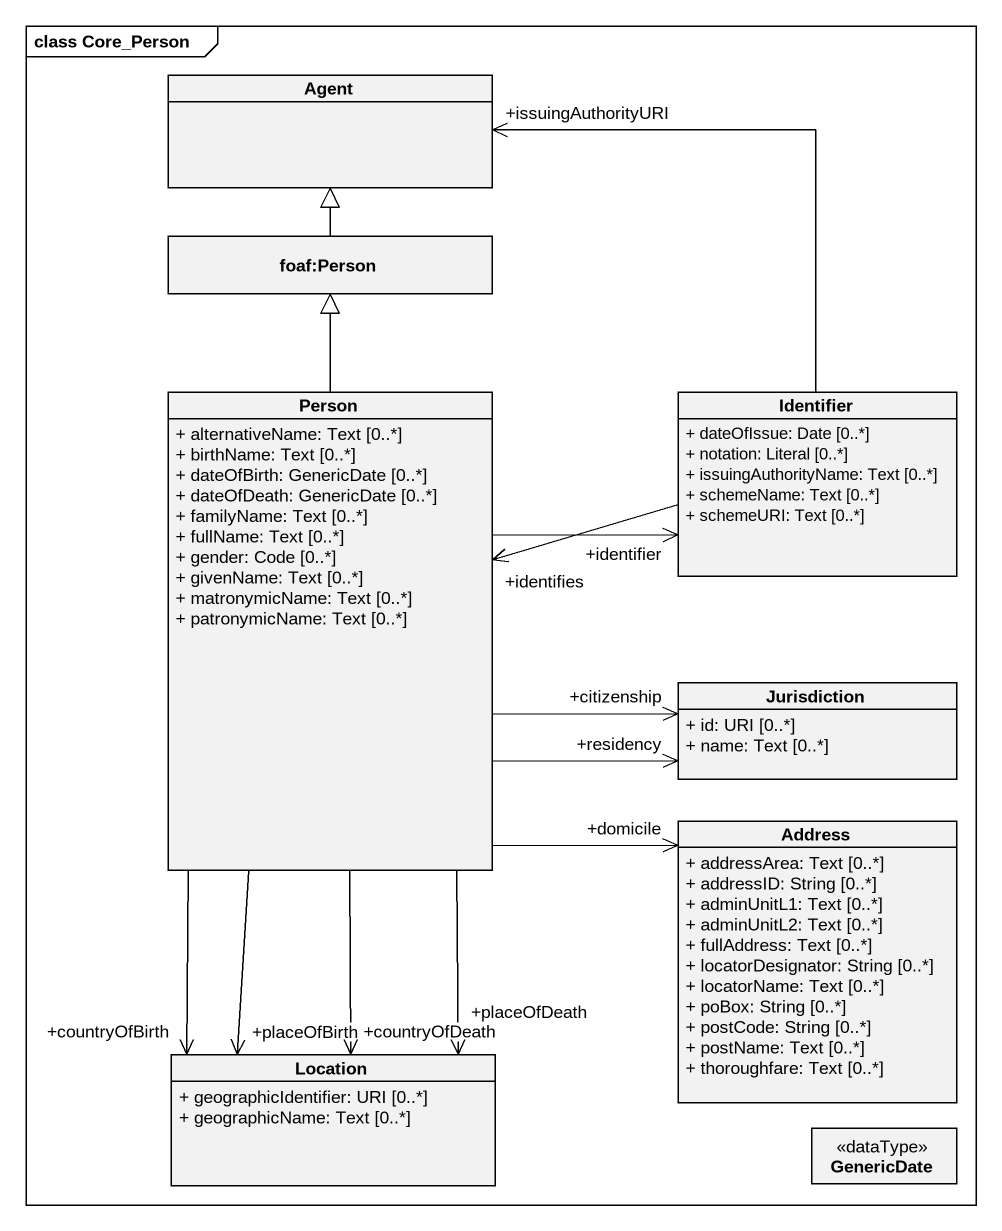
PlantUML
@startuml
mainframe class Core_Person
hide circle
hide empty members
skinparam classAttributeIconSize 0
class "Agent" as Agent_
class "foaf:Person" as foaf_Person
class "Person" as Person_ {
  + alternativeName: Text [0..*]
  + birthName: Text [0..*]
  + dateOfBirth: GenericDate [0..*]
  + dateOfDeath: GenericDate [0..*]
  + familyName: Text [0..*]
  + fullName: Text [0..*]
  + gender: Code [0..*]
  + givenName: Text [0..*]
  + matronymicName: Text [0..*]
  + patronymicName: Text [0..*]
}
class Identifier {
  + dateOfIssue: Date [0..*]
  + notation: Literal [0..*]
  + issuingAuthorityName: Text [0..*]
  + schemeName: Text [0..*]
  + schemeURI: Text [0..*]
}
class Jurisdiction {
  + id: URI [0..*]
  + name: Text [0..*]
}
class Address {
  + addressArea: Text [0..*]
  + addressID: String [0..*]
  + adminUnitL1: Text [0..*]
  + adminUnitL2: Text [0..*]
  + fullAddress: Text [0..*]
  + locatorDesignator: String [0..*]
  + locatorName: Text [0..*]
  + poBox: String [0..*]
  + postCode: String [0..*]
  + postName: Text [0..*]
  + thoroughfare: Text [0..*]
}
class Location {
  + geographicIdentifier: URI [0..*]
  + geographicName: Text [0..*]
}
class GenericDate <<dataType>>
foaf_Person -up-|> Agent_
Person_ -up-|> foaf_Person
Person_ -right-> "+identifier" Identifier
Person_ -right-> "+citizenship" Jurisdiction
Person_ -right-> "+residency" Jurisdiction
Person_ --> "+domicile" Address
Person_ --> "+countryOfBirth" Location
Person_ --> "+placeOfBirth" Location
Person_ --> "+countryOfDeath" Location
Person_ --> "+placeOfDeath" Location
Identifier -up-> "+issuingAuthorityURI" Agent_
Identifier -left-> "+identifies" Person_
@enduml
